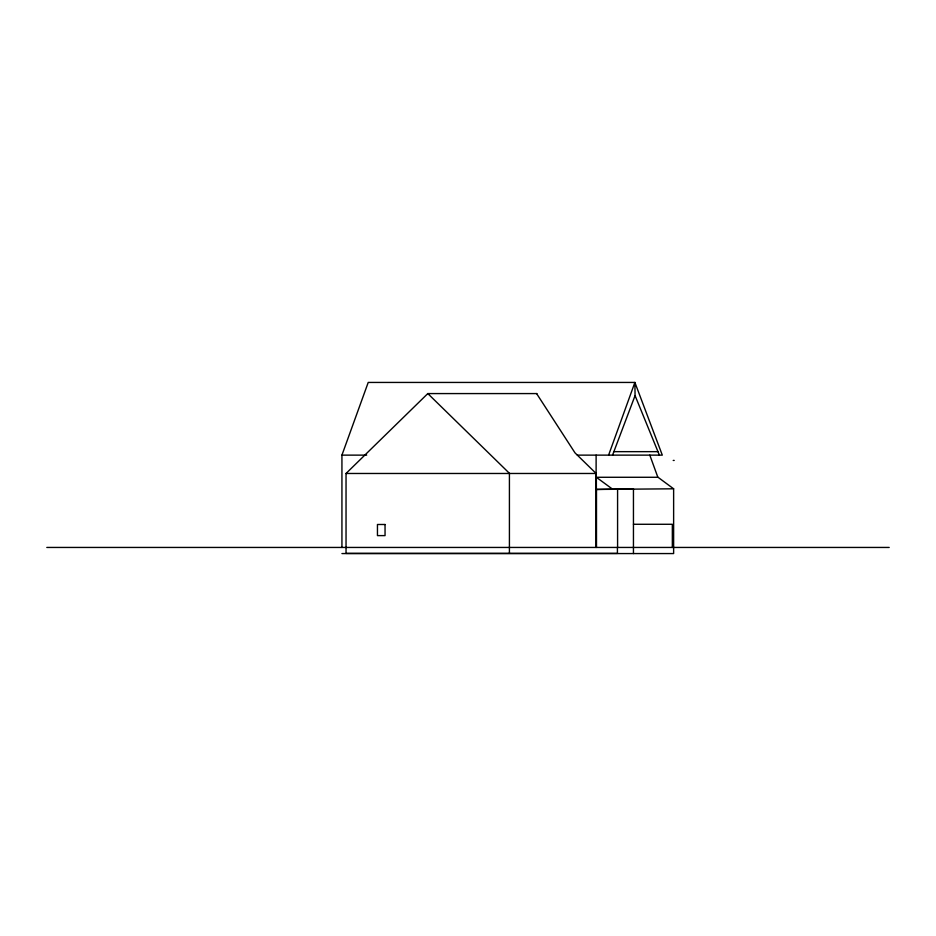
<?xml version="1.0" encoding="UTF-8"?>
<svg xmlns="http://www.w3.org/2000/svg" width="936" height="936" viewBox="0 0 936 936"><rect width="100%" height="100%" fill="white"/><g stroke="black" fill="none" stroke-linecap="round" stroke-linejoin="round"><path stroke-width="1.4" d="M341.933 547.443L341.933 455.13L368.222 382.438L634.889 382.438L662.302 455.13L577.337 455.13M608.599 455.13L634.889 382.438L635.064 395.612L659.389 455.13M612.553 455.13L635.064 395.612M617.421 547.443L617.421 553.375L346.039 553.375L346.039 473.476L427.81 393.576L536.855 393.576M612.05 488.803L596.361 477.278L596.361 489.446L673.627 488.803L673.627 553.562L341.933 553.562M613.876 451.655L657.961 451.655M341.933 455.13L366.678 455.13M673.218 460.43L674.212 460.43M346.039 473.476L596.115 473.476L575.008 452.872L536.597 393.576M595.939 477.278L658.031 477.278L673.627 488.803M596.361 489.446L633.45 488.803L633.45 553.562M633.45 524.277L672.34 524.277L672.34 547.443M46.8 547.443L889.2 547.443M427.81 393.576L509.582 473.476M649.806 455.13L657.856 477.278M617.584 488.978L617.584 547.443M596.489 488.978L596.489 547.443M596.115 455.13L596.115 477.278M595.939 473.476L595.939 547.443M509.418 473.476L509.418 553.375M385.047 524.488L377.454 524.488L377.454 535.614L385.047 535.614L385.047 524.488"/></g></svg>
